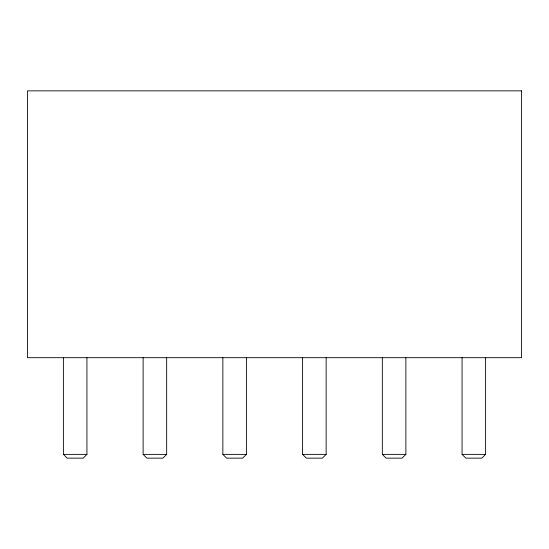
<?xml version="1.0" encoding="UTF-8"?>
<svg xmlns="http://www.w3.org/2000/svg" width="549" height="549" viewBox="0 0 549 549"><rect width="100%" height="100%" fill="white"/><g stroke="black" fill="none" stroke-linecap="round" stroke-linejoin="round"><path stroke-width="0.82" d="M86.934 357.687L86.934 454.373L83.167 458.141L67.163 458.141L63.396 454.373L63.396 357.687M166.67 357.687L166.67 454.373L162.902 458.141L146.892 458.141L143.124 454.373L143.124 357.687M246.405 357.687L246.405 454.373L242.637 458.141L226.627 458.141L222.86 454.373L222.86 357.687M326.14 357.687L326.14 454.373L322.373 458.141L306.363 458.141L302.595 454.373L302.595 357.687M405.876 357.687L405.876 454.373L402.108 458.141L386.098 458.141L382.33 454.373L382.33 357.687M485.604 357.687L485.604 454.373L481.837 458.141L465.833 458.141L462.066 454.373L462.066 357.687M63.396 454.373L86.934 454.373M143.124 454.373L166.67 454.373M222.86 454.373L246.405 454.373M302.595 454.373L326.14 454.373M382.33 454.373L405.876 454.373M462.066 454.373L485.604 454.373M521.55 90.86L27.45 90.86L27.45 357.687L521.55 357.687L521.55 90.86"/></g></svg>
